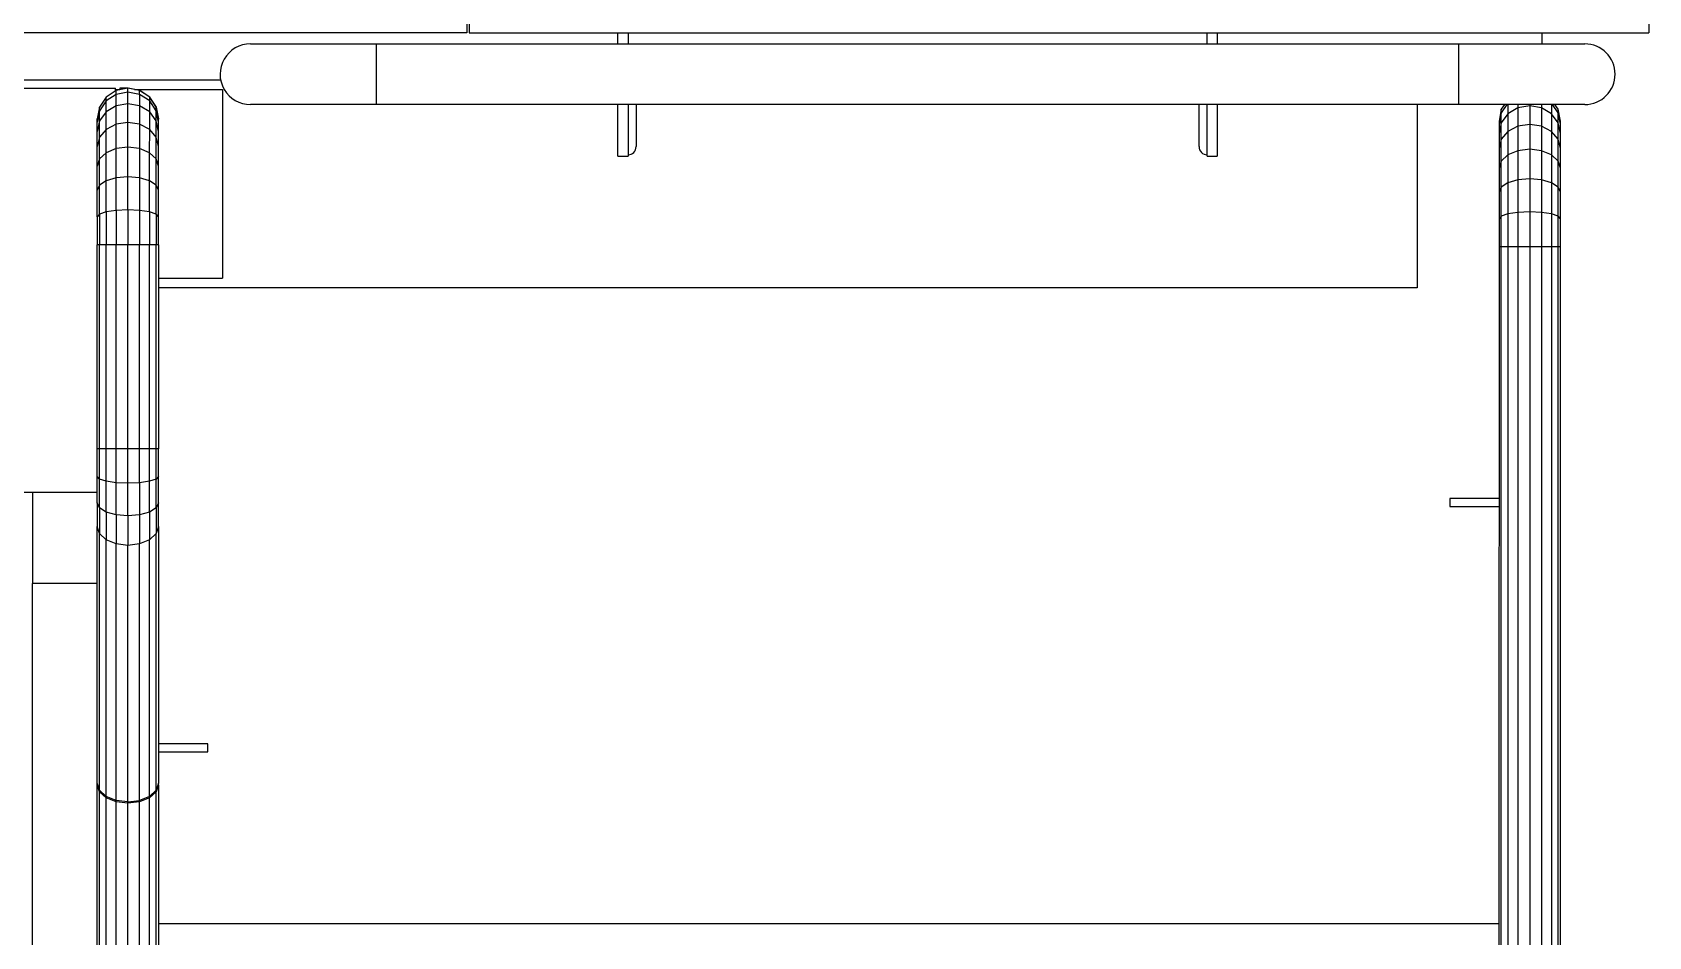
# Model space of a CAD drawing. Header units: metres. Extents: x 0 to 63075, y 0 to 44550.
# Drawn here: x 51276.1 to 51468.9, y 39417.5 to 39525.4 of the extents above; entities that cross this region are included whole.
import ezdxf

# ---------------------------------------------------------------- set-up
doc = ezdxf.new("R2010")
doc.units = ezdxf.units.M
doc.header["$LTSCALE"] = 75
for name, color, linetype in [('GSB', 7, 'Continuous'), ('ML6', 1, 'Continuous'), ('SL1', 8, 'Continuous')]:
    doc.layers.add(name, color=color, linetype=linetype)

# ---------------------------------------------------------------- blocks, each defined once
blk = doc.blocks.new('A$C6bae614f')
at = {"layer": 'SL1'}
for p, q in [((356904.2, 38494.8), (356904.2, 38024.8)), ((355965.2, 38079.8), (355965.2, 38024.8)), ((355967.2, 38079.8), (355967.2, 38024.8)), ((355965.2, 38024.8), (354736.2, 38024.9)), ((355967.2, 38024.8), (356904.2, 38024.8)), ((356085.4, 38016.2), (356085.4, 38024.8)), ((356093.4, 38024.8), (356093.4, 38016.2)), ((356553.4, 38016.2), (356553.4, 38024.8)), ((356561.4, 38024.8), (356561.4, 38016.2)), ((356819.7, 38016.1), (356819.7, 38024.8)), ((355793.4, 38016.2), (356853.4, 38016.1)), ((355893.4, 38016.2), (355893.4, 37967.9)), ((356753.4, 37967.9), (356753.4, 38016.1)), ((355769.7, 37987.3), (354863.3, 37987.4)), ((354856.2, 37980.9), (355686.2, 37980.9)), ((355678.8, 37973.7), (355673.6, 37965.8)), ((355678.8, 37970.8), (355673.6, 37963)), ((355686.8, 37979), (355678.8, 37973.7)), ((355686.8, 37975.9), (355678.8, 37970.8)), ((355678.8, 37970.8), (355678.8, 37973.7)), ((355678.8, 37962.1), (355678.8, 37970.8)), ((355686.2, 37978.6), (355686.2, 37980.9)), ((355686.2, 37979.9), (355689.6, 37979.9)), ((355696.1, 37980.9), (355686.8, 37979)), ((355686.8, 37975.9), (355686.8, 37979)), ((355696.1, 37977.7), (355686.8, 37975.9)), ((355686.8, 37966.9), (355686.8, 37975.9)), ((355689.6, 37980.9), (355689.6, 37979.6)), ((355696.1, 37980.9), (355689.6, 37980.9)), ((355696.1, 37980.9), (355696.2, 37980.9)), ((355696.1, 37977.7), (355696.1, 37980.9)), ((355705.4, 37979), (355696.1, 37980.9)), ((355696.1, 37968.5), (355696.1, 37977.7)), ((355705.4, 37975.9), (355696.1, 37977.7)), ((355705.5, 37979), (355696.2, 37980.9)), ((355696.2, 37980.8), (355696.2, 37980.9)), ((355696.2, 37980.9), (355696.2, 37980.9)), ((355701.2, 37979.9), (355771.2, 37979.8)), ((355705.4, 37979), (355705.5, 37979)), ((355713.4, 37973.7), (355705.4, 37979)), ((355705.4, 37975.9), (355705.4, 37979)), ((355713.4, 37970.8), (355705.4, 37975.9)), ((355705.4, 37975.9), (355705.4, 37966.9)), ((355713.4, 37973.7), (355705.5, 37979)), ((355718.7, 37965.8), (355713.4, 37973.7)), ((355713.4, 37973.7), (355713.4, 37973.7)), ((355713.4, 37970.8), (355713.4, 37973.7)), ((355718.6, 37965.8), (355713.4, 37973.7)), ((355713.4, 37962.1), (355713.4, 37970.8)), ((355718.6, 37963), (355713.4, 37970.8)), ((355771.2, 37979.8), (355771.2, 37829.8)), ((355673.6, 37965.8), (355671.7, 37956.5)), ((355673.6, 37963), (355671.7, 37953.9)), ((355671.7, 37953.9), (355671.7, 37956.5)), ((355673.6, 37963), (355673.6, 37965.8)), ((355673.6, 37955), (355673.6, 37963)), ((355678.8, 37962.1), (355673.6, 37955)), ((355686.8, 37966.9), (355678.8, 37962.1)), ((355678.8, 37948.1), (355678.8, 37962.1)), ((355696.1, 37968.5), (355686.8, 37966.9)), ((355686.8, 37952.3), (355686.8, 37966.9)), ((355705.4, 37966.9), (355696.1, 37968.5)), ((355696.1, 37953.7), (355696.1, 37968.5)), ((355713.4, 37962.1), (355705.4, 37966.9)), ((355705.4, 37966.9), (355705.4, 37952.3)), ((355713.4, 37948.1), (355713.4, 37962.1)), ((355718.6, 37955), (355713.4, 37962.1)), ((355718.6, 37963), (355718.6, 37965.8)), ((355718.6, 37965.8), (355718.7, 37965.8)), ((355720.5, 37956.4), (355718.6, 37965.8)), ((355718.6, 37955), (355718.6, 37963)), ((355720.5, 37953.9), (355718.6, 37963)), ((355720.6, 37956.4), (355718.7, 37965.8)), ((355720.5, 37956.2), (355720.6, 37956.4)), ((355720.6, 37956.4), (355720.5, 37956.4)), ((355720.5, 37953.9), (355720.5, 37956.4)), ((356853.4, 37967.9), (355793.4, 37967.9)), ((356085.4, 37926.8), (356085.4, 37967.9)), ((356093.4, 37967.9), (356093.4, 37926.8)), ((356099.8, 37967.9), (356099.8, 37934.4)), ((356547, 37934.4), (356547, 37967.9)), ((356553.4, 37926.8), (356553.4, 37967.9)), ((356561.4, 37967.9), (356561.4, 37926.8)), ((356720.2, 37967.9), (356720.2, 37822.3)), ((356787.1, 37964.2), (356785.3, 37954.8)), ((356787.1, 37961.4), (356785.3, 37952.3)), ((356789.6, 37967.9), (356787.1, 37964.2)), ((356791.6, 37967.9), (356787.1, 37961.4)), ((356787.1, 37961.4), (356787.1, 37964.2)), ((356787.1, 36671.9), (356787.1, 37961.4)), ((356792.4, 37960.5), (356787.1, 37953.3)), ((356792.4, 37967.9), (356792.4, 36661.2)), ((356800.3, 37965.2), (356792.4, 37960.5)), ((356800.3, 37967.9), (356800.3, 36655.9)), ((356809.7, 37966.9), (356800.3, 37965.2)), ((356809.7, 37967.9), (356809.6, 36654.1)), ((356819, 37965.2), (356809.7, 37966.9)), ((356819, 37967.9), (356819, 36659)), ((356826.9, 37960.5), (356819, 37965.2)), ((356826.9, 37967.9), (356826.9, 36661.2)), ((356832.2, 37953.3), (356826.9, 37960.5)), ((356832.2, 37961.4), (356827.8, 37967.9)), ((356832.2, 37964.2), (356829.7, 37967.9)), ((356832.2, 36679.9), (356832.2, 37964.2)), ((356834.1, 37954.8), (356832.2, 37964.2)), ((356834.1, 37952.3), (356832.2, 37961.4)), ((355673.6, 37955), (355671.7, 37946.5)), ((355671.7, 37946.5), (355671.7, 37953.9)), ((355671.7, 37934.6), (355671.7, 37946.5)), ((355673.6, 37941.9), (355673.6, 37955)), ((355678.8, 37948.1), (355673.6, 37941.9)), ((355686.8, 37952.3), (355678.8, 37948.1)), ((355678.8, 37929.6), (355678.8, 37948.1)), ((355696.1, 37953.7), (355686.8, 37952.3)), ((355686.8, 37932.9), (355686.8, 37952.3)), ((355696.1, 37934), (355696.1, 37953.7)), ((355705.4, 37952.3), (355696.1, 37953.7)), ((355713.4, 37948.1), (355705.4, 37952.3)), ((355705.4, 37952.3), (355705.4, 37932.9)), ((355713.3, 37929.6), (355713.4, 37948.1)), ((355718.6, 37941.9), (355713.4, 37948.1)), ((355720.5, 37946.5), (355718.6, 37955)), ((355718.6, 37941.9), (355718.6, 37955)), ((355720.5, 37946.5), (355720.5, 37953.9)), ((355720.5, 37934.6), (355720.5, 37946.5)), ((356785.3, 37954.8), (356785.2, 36678.5)), ((356787.1, 37953.3), (356785.3, 37944.9)), ((356792.4, 37946.5), (356787.1, 37940.3)), ((356800.3, 37950.6), (356792.4, 37946.5)), ((356809.7, 37952.1), (356800.3, 37950.6)), ((356819, 37950.6), (356809.7, 37952.1)), ((356826.9, 37946.5), (356819, 37950.6)), ((356832.2, 37940.3), (356826.9, 37946.5)), ((356834.1, 37944.9), (356832.2, 37953.3)), ((356834, 36681), (356834.1, 37952.3)), ((356834.1, 37952.3), (356834.1, 37954.8)), ((355673.6, 37941.9), (355671.7, 37934.6)), ((355671.7, 37918.8), (355671.7, 37934.6)), ((355673.6, 37924.6), (355673.6, 37941.9)), ((355686.8, 37932.9), (355678.8, 37929.6)), ((355696.1, 37934), (355686.8, 37932.9)), ((355686.8, 37909.6), (355686.8, 37932.9)), ((355705.4, 37932.9), (355696.1, 37934)), ((355696.1, 37910.4), (355696.1, 37934)), ((355713.3, 37929.6), (355705.4, 37932.9)), ((355705.4, 37932.9), (355705.4, 37909.6)), ((355718.6, 37924.6), (355718.6, 37941.9)), ((355720.5, 37934.6), (355718.6, 37941.9)), ((355720.5, 37918.8), (355720.5, 37934.6)), ((356787.1, 37940.3), (356785.3, 37933)), ((356800.3, 37931.2), (356792.4, 37927.9)), ((356809.7, 37932.4), (356800.3, 37931.2)), ((356819, 37931.2), (356809.7, 37932.4)), ((356826.9, 37927.9), (356819, 37931.2)), ((356834.1, 37933), (356832.2, 37940.3)), ((355673.6, 37924.6), (355671.7, 37918.8)), ((355671.7, 37899.8), (355671.7, 37918.8)), ((355678.8, 37929.6), (355673.6, 37924.6)), ((355673.6, 37903.9), (355673.6, 37924.6)), ((355678.8, 37907.3), (355678.8, 37929.6)), ((355718.6, 37924.6), (355713.3, 37929.6)), ((355713.3, 37907.3), (355713.3, 37929.6)), ((355720.5, 37918.8), (355718.6, 37924.6)), ((355718.6, 37903.9), (355718.6, 37924.6)), ((355720.5, 37899.8), (355720.5, 37918.8)), ((356085.4, 37926.8), (356093.4, 37926.8)), ((356553.4, 37926.8), (356561.4, 37926.8)), ((356787.1, 37923), (356785.3, 37917.2)), ((356792.4, 37927.9), (356787.1, 37923)), ((356832.2, 37923), (356826.9, 37927.9)), ((356834.1, 37917.2), (356832.2, 37923)), ((355678.8, 37907.3), (355673.6, 37903.9)), ((355686.8, 37909.6), (355678.8, 37907.3)), ((355678.8, 37882.5), (355678.8, 37907.3)), ((355696.1, 37910.4), (355686.8, 37909.6)), ((355686.8, 37883.7), (355686.8, 37909.6)), ((355705.4, 37909.6), (355696.1, 37910.4)), ((355696.1, 37884.1), (355696.1, 37910.4)), ((355705.4, 37909.6), (355705.4, 37883.7)), ((355713.3, 37907.3), (355705.4, 37909.6)), ((355713.3, 37882.5), (355713.3, 37907.3)), ((355718.6, 37903.9), (355713.3, 37907.3)), ((356792.4, 37905.7), (356787.1, 37902.3)), ((356800.3, 37908), (356792.4, 37905.7)), ((356809.7, 37908.8), (356800.3, 37908)), ((356819, 37908), (356809.7, 37908.8)), ((356826.9, 37905.7), (356819, 37908)), ((356832.2, 37902.3), (356826.9, 37905.7)), ((355673.6, 37903.9), (355671.7, 37899.8)), ((355671.7, 37878.7), (355671.7, 37899.8)), ((355673.6, 37880.8), (355673.6, 37903.9)), ((355718.6, 37880.8), (355718.6, 37903.9)), ((355720.5, 37899.8), (355718.6, 37903.9)), ((355720.5, 37878.7), (355720.5, 37899.8)), ((356787.1, 37902.3), (356785.3, 37898.2)), ((356834.1, 37898.2), (356832.2, 37902.3)), ((355673.6, 37880.8), (355671.7, 37878.7)), ((355678.8, 37882.5), (355673.6, 37880.8)), ((355673.6, 37880.8), (355673.6, 37856.4)), ((355686.8, 37883.7), (355678.8, 37882.5)), ((355678.8, 37882.5), (355678.8, 37856.4)), ((355696.1, 37884.1), (355686.8, 37883.7)), ((355686.8, 37883.7), (355686.8, 37856.4)), ((355705.4, 37883.7), (355696.1, 37884.1)), ((355696.1, 37884.1), (355696.1, 37856.4)), ((355713.3, 37882.5), (355705.4, 37883.7)), ((355705.4, 37883.7), (355705.4, 37856.4)), ((355713.3, 37882.5), (355713.3, 37856.4)), ((355718.6, 37880.8), (355713.3, 37882.5)), ((355718.6, 37880.8), (355718.6, 37856.4)), ((355720.5, 37878.7), (355718.6, 37880.8)), ((356787.1, 37879.2), (356785.3, 37877.1)), ((356792.4, 37880.9), (356787.1, 37879.2)), ((356800.3, 37882.1), (356792.4, 37880.9)), ((356809.7, 37882.5), (356800.3, 37882.1)), ((356819, 37882.1), (356809.7, 37882.5)), ((356826.9, 37880.9), (356819, 37882.1)), ((356832.2, 37879.1), (356826.9, 37880.9)), ((356834.1, 37877.1), (356832.2, 37879.1)), ((355671.7, 37878.7), (355671.7, 37856.4)), ((355720.5, 37856.4), (355720.5, 37878.7)), ((355671.7, 37694.1), (355671.7, 37856.4)), ((355673.6, 37856.4), (355671.7, 37856.4)), ((355673.5, 37694.1), (355673.6, 37856.4)), ((355678.8, 37856.4), (355673.6, 37856.4)), ((355678.8, 37694.1), (355678.8, 37856.4)), ((355686.8, 37856.4), (355678.8, 37856.4)), ((355686.7, 37694.1), (355686.8, 37856.4)), ((355696.1, 37856.4), (355686.8, 37856.4)), ((355705.4, 37856.4), (355696.1, 37856.4)), ((355696.1, 37694.1), (355696.1, 37856.4)), ((355705.4, 37694.1), (355705.4, 37856.4)), ((355713.3, 37856.4), (355705.4, 37856.4)), ((355713.3, 37694.1), (355713.3, 37856.4)), ((355718.6, 37856.4), (355713.3, 37856.4)), ((355720.5, 37856.4), (355718.6, 37856.4)), ((355718.6, 37694.1), (355718.6, 37856.4)), ((355720.5, 37856.4), (355720.5, 37694.1)), ((356787.1, 37854.8), (356785.3, 37854.8)), ((356792.4, 37854.8), (356787.1, 37854.8)), ((356800.3, 37854.8), (356792.4, 37854.8)), ((356809.7, 37854.8), (356800.3, 37854.8)), ((356819, 37854.8), (356809.7, 37854.8)), ((356826.9, 37854.8), (356819, 37854.8)), ((356832.2, 37854.8), (356826.9, 37854.8)), ((356834.1, 37854.8), (356832.2, 37854.8)), ((355720.5, 37829.8), (355771.2, 37829.8)), ((356720.2, 37822.3), (355720.5, 37822.3)), ((355671.7, 37672.2), (355671.7, 37694.1)), ((355673.5, 37694.1), (355671.7, 37694.1)), ((355673.5, 37670.1), (355673.5, 37694.1)), ((355678.8, 37694.1), (355673.5, 37694.1)), ((355678.8, 37668.4), (355678.8, 37694.1)), ((355686.7, 37694.1), (355678.8, 37694.1)), ((355696.1, 37694.1), (355686.7, 37694.1)), ((355686.7, 37667.2), (355686.7, 37694.1)), ((355705.4, 37694.1), (355696.1, 37694.1)), ((355696.1, 37666.8), (355696.1, 37694.1)), ((355705.4, 37667.2), (355705.4, 37694.1)), ((355713.3, 37694.1), (355705.4, 37694.1)), ((355713.3, 37668.4), (355713.3, 37694.1)), ((355718.6, 37694.1), (355713.3, 37694.1)), ((355718.6, 37670.1), (355718.6, 37694.1)), ((355720.5, 37694.1), (355718.6, 37694.1)), ((355720.5, 37672.2), (355720.5, 37694.1)), ((355671.7, 37651.3), (355671.7, 37672.2)), ((355673.5, 37670.1), (355671.7, 37672.2)), ((355673.5, 37647.3), (355673.5, 37670.1)), ((355678.8, 37668.4), (355673.5, 37670.1)), ((355686.7, 37667.2), (355678.8, 37668.4)), ((355678.8, 37643.9), (355678.8, 37668.4)), ((355696.1, 37666.8), (355686.7, 37667.2)), ((355686.7, 37641.7), (355686.7, 37667.2)), ((355705.4, 37667.2), (355696.1, 37666.8)), ((355696.1, 37640.9), (355696.1, 37666.8)), ((355713.3, 37668.4), (355705.4, 37667.2)), ((355705.4, 37667.2), (355705.4, 37641.7)), ((355718.6, 37670.1), (355713.3, 37668.4)), ((355713.3, 37643.9), (355713.3, 37668.4)), ((355720.5, 37672.2), (355718.6, 37670.1)), ((355718.6, 37647.3), (355718.6, 37670.1)), ((355720.5, 37651.3), (355720.5, 37672.2)), ((354718.5, 37659.9), (355671.7, 37659.9)), ((355620.2, 37659.9), (355620.2, 37587.1)), ((355673.5, 37647.3), (355671.7, 37651.3)), ((355671.7, 37651.3), (355671.7, 37632.5)), ((355720.5, 37651.3), (355718.6, 37647.3)), ((355720.5, 37632.5), (355720.5, 37651.3)), ((356785.3, 37654.8), (356746.2, 37654.8)), ((356746.2, 37654.8), (356746.2, 37648.5)), ((356746.2, 37648.5), (356785.3, 37648.5)), ((355673.5, 37647.3), (355673.5, 37626.8)), ((355678.8, 37643.9), (355673.5, 37647.3)), ((355686.7, 37641.7), (355678.8, 37643.9)), ((355678.8, 37643.9), (355678.8, 37621.9)), ((355696.1, 37640.9), (355686.7, 37641.7)), ((355686.7, 37641.7), (355686.7, 37618.7)), ((355705.4, 37641.7), (355696.1, 37640.9)), ((355696.1, 37640.9), (355696.1, 37617.5)), ((355713.3, 37643.9), (355705.4, 37641.7)), ((355705.4, 37641.7), (355705.4, 37618.7)), ((355718.6, 37647.3), (355713.3, 37643.9)), ((355713.3, 37643.9), (355713.3, 37621.9)), ((355718.6, 37647.3), (355718.6, 37626.8)), ((355673.5, 37626.8), (355671.7, 37632.5)), ((355671.7, 37428.6), (355671.7, 37632.5)), ((355673.5, 37422.8), (355673.5, 37626.8)), ((355678.8, 37621.9), (355673.5, 37626.8)), ((355718.6, 37626.8), (355713.3, 37621.9)), ((355720.5, 37632.5), (355718.6, 37626.8)), ((355718.6, 37422.8), (355718.6, 37626.8)), ((355720.5, 37632.5), (355720.5, 37428.6)), ((355686.7, 37618.7), (355678.8, 37621.9)), ((355678.8, 37418), (355678.8, 37621.9)), ((355696.1, 37617.5), (355686.7, 37618.7)), ((355686.7, 37414.7), (355686.7, 37618.7)), ((355705.4, 37618.7), (355696.1, 37617.5)), ((355696.1, 37413.6), (355696.1, 37617.5)), ((355713.3, 37621.9), (355705.4, 37618.7)), ((355705.4, 37414.7), (355705.4, 37618.7)), ((355713.3, 37418), (355713.3, 37621.9)), ((355620.1, 36570.9), (355620.2, 37587.1)), ((355671.7, 37587.1), (355620.2, 37587.1)), ((355671.7, 37587.1), (355620.2, 37587.1)), ((355759.7, 37459.7), (355720.5, 37459.7)), ((355759.7, 37453.3), (355759.7, 37459.7)), ((355720.5, 37453.3), (355759.7, 37453.3)), ((355671.7, 37427.2), (355671.7, 37428.6)), ((355673.5, 37422.8), (355671.7, 37428.6)), ((355673.5, 37421.6), (355671.7, 37427.2)), ((355671.7, 36639.5), (355671.7, 37427.2)), ((355673.5, 37421.6), (355673.5, 37422.8)), ((355678.8, 37418), (355673.5, 37422.8)), ((355678.8, 37416.8), (355673.5, 37421.6)), ((355673.5, 36633.9), (355673.5, 37421.6)), ((355678.8, 37416.8), (355678.8, 37418)), ((355686.7, 37414.7), (355678.8, 37418)), ((355678.8, 36629.1), (355678.8, 37416.8)), ((355686.7, 37413.6), (355678.8, 37416.8)), ((355713.3, 37418), (355705.4, 37414.7)), ((355713.3, 37416.8), (355705.4, 37413.6)), ((355718.6, 37422.8), (355713.3, 37418)), ((355718.6, 37421.6), (355713.3, 37416.8)), ((355713.3, 37416.8), (355713.3, 37418)), ((355713.3, 36629.1), (355713.3, 37416.8)), ((355720.5, 37428.6), (355718.6, 37422.8)), ((355720.5, 37427.2), (355718.6, 37421.6)), ((355718.6, 37421.6), (355718.6, 37422.8)), ((355718.6, 36633.9), (355718.6, 37421.6)), ((355720.5, 37427.2), (355720.5, 37428.6)), ((355720.5, 37427.2), (355720.5, 36639.5)), ((355696.1, 37413.6), (355686.7, 37414.7)), ((355686.7, 37413.6), (355686.7, 37414.7)), ((355696.1, 37412.5), (355686.7, 37413.6)), ((355686.8, 36625.9), (355686.7, 37413.6)), ((355696.1, 37413.6), (355705.4, 37414.7)), ((355696.1, 37412.5), (355696.1, 37413.6)), ((355705.4, 37413.6), (355696.1, 37412.5)), ((355696.1, 37412.5), (355696.1, 37413.6)), ((355696.1, 36624.8), (355696.1, 37412.5)), ((355696.2, 37413.6), (355696.2, 37412.5)), ((355702.6, 37413.3), (355702.6, 37414.4)), ((355705.4, 37414.7), (355705.4, 37413.6)), ((355705.4, 36625.9), (355705.4, 37413.6)), ((356785.3, 37316.6), (355720.5, 37316.6))]:
    blk.add_line(p, q, dxfattribs=at)
for centre, radius, start, end in [((355793.4, 37992), 24.1, 89.9981, 269.9981), ((356853.4, 37992), 24.1, 269.9981, 89.9981), ((356093.4, 37934.4), 6.4, 269.9981, 359.9981), ((356553.4, 37934.4), 6.4, 179.9981, 269.9981)]:
    blk.add_arc(centre, radius, start, end, dxfattribs=at)
blk = doc.blocks.new('zw$15D4')
at = {"layer": 'ML6', "xscale": 0.2502808837766805, "yscale": 0.2502808837766805, "zscale": 0.2502808837766805}
blk.add_blockref('A$C6bae614f', (-85544.74, -3177.34), dxfattribs=at)

msp = doc.modelspace()

# ---------------------------------------------------------------- block references
at = {"layer": 'GSB', "xscale": 0.6000000000000068, "yscale": 0.6000000000000068, "zscale": 0.6000000000000068}
msp.add_blockref('zw$15D4', (49200, 35721.63), dxfattribs=at)

doc.saveas('drawing.dxf')
